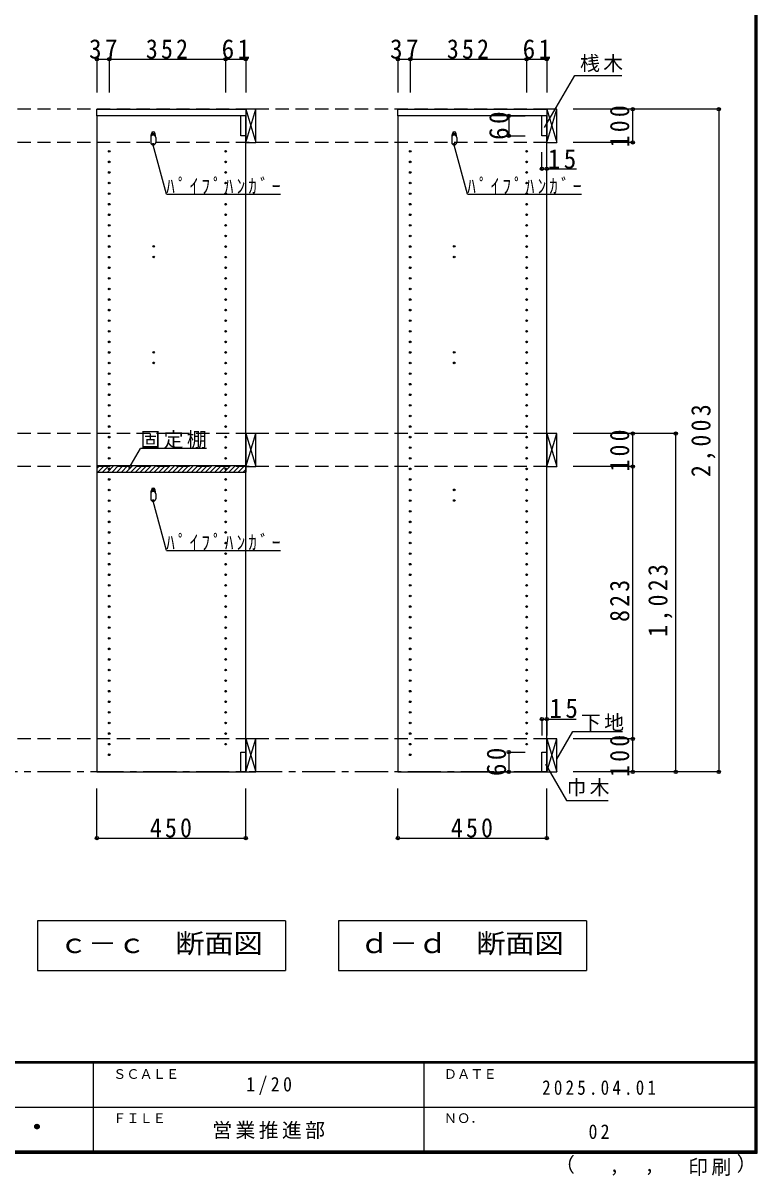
# Model space of a CAD drawing. Units: millimetres at full size, sheet at 1:20; some dimension numbers follow another scale. Extents: x -8005 to 8005, y -2932 to 2722.
# Drawn here: x 5786 to 8005, y -2932 to 552 of the extents above; entities that cross this region are included whole.
import ezdxf
from ezdxf.enums import TextEntityAlignment as Align

# ---------------------------------------------------------------- set-up
doc = ezdxf.new("R2010")
doc.units = ezdxf.units.MM
doc.header["$LTSCALE"] = 20
doc.header["$PDMODE"] = 32
doc.header["$PDSIZE"] = 10
doc.linetypes.add('CHAIN1', pattern=[8, 5, -1, 1, -1])
doc.linetypes.add('DASHED2', pattern=[3, 2, -1])
for name, color, linetype in [('0-2_本体', 2, 'Continuous'), ('0-3_固定棚', 3, 'Continuous'), ('0-5', 4, 'Continuous'), ('0-6_ﾊﾟｲﾌﾟﾊﾝｶﾞｰ', 4, 'Continuous'), ('0-7_桟木・巾木', 2, 'Continuous'), ('0-8_引き出し', 2, 'Continuous'), ('0-A_文字', 7, 'Continuous'), ('0-B_寸法', 7, 'Continuous'), ('0-C_ハッチ', 4, 'Continuous'), ('F-1_枠', 6, 'Continuous'), ('F-A_文字', 7, 'Continuous')]:
    doc.layers.add(name, color=color, linetype=linetype)
doc.styles.add('ＭＳ ゴシック', font='')
doc.styles.get('ＭＳ ゴシック').set_extended_font_data('MS Gothic')

msp = doc.modelspace()

# ---------------------------------------------------------------- linework, layer by layer
at = {"layer": '0-2_本体'}
for p, q in [((6009.71, 271.73), (6009.71, 291.73)), ((6009.71, 291.73), (6459.71, 291.73)), ((6459.71, 291.73), (6459.71, 271.73)), ((6919.71, 271.73), (6919.71, 291.73)), ((6919.71, 291.73), (7369.71, 291.73)), ((7369.71, 291.73), (7369.71, 271.73)), ((6459.71, 271.73), (6009.71, 271.73)), ((7369.71, 271.73), (6919.71, 271.73))]:
    msp.add_line(p, q, dxfattribs=at)
at = {"layer": '0-3_固定棚', "color": 2}
for p, q in [((6009.71, -785.27), (6009.71, -805.27)), ((6009.71, -785.27), (6459.71, -785.27)), ((6459.71, -785.27), (6459.71, -805.27)), ((6009.71, -805.27), (6459.71, -805.27))]:
    msp.add_line(p, q, dxfattribs=at)
at = {"layer": '0-5', "color": 3}
for p, q in [((6009.71, 271.73), (6009.71, -1711.27)), ((6459.71, 271.73), (6009.71, 271.73)), ((6459.71, -1711.27), (6459.71, 271.73)), ((7369.71, 271.73), (6919.71, 271.73)), ((6919.71, 271.73), (6919.71, -1711.27)), ((7369.71, -1711.27), (7369.71, 271.73)), ((6009.71, -1711.27), (6459.71, -1711.27)), ((6919.71, -1711.27), (7369.71, -1711.27))]:
    msp.add_line(p, q, dxfattribs=at)
at = {"layer": '0-5'}
for centre in [(6179.71, 218.23), (7089.71, 218.23), (6179.71, 186.23), (7089.71, 186.23), (6046.71, 164.73), (6398.71, 164.73), (6956.71, 164.73), (7308.71, 164.73), (6046.71, 132.73), (6398.71, 132.73), (6956.71, 132.73), (7308.71, 132.73), (6046.71, 100.73), (6046.71, 68.73), (6398.71, 100.73), (6398.71, 68.73), (6956.71, 100.73), (6956.71, 68.73), (7308.71, 100.73), (7308.71, 68.73), (6046.71, 36.73), (6398.71, 36.73), (6956.71, 36.73), (7308.71, 36.73), (6046.71, 4.73), (6398.71, 4.73), (6956.71, 4.73), (7308.71, 4.73), (6046.71, -27.27), (6398.71, -27.27), (6956.71, -27.27), (7308.71, -27.27), (6046.71, -59.27), (6398.71, -59.27), (6956.71, -59.27), (7308.71, -59.27), (6046.71, -91.27), (6398.71, -91.27), (6956.71, -91.27), (7308.71, -91.27), (6046.71, -123.27), (6181.37, -122.77), (6398.71, -123.27), (6956.71, -123.27), (7089.71, -122.77), (7308.71, -123.27), (6046.71, -155.27), (6181.37, -154.77), (6398.71, -155.27), (6956.71, -155.27), (7089.71, -154.77), (7308.71, -155.27), (6046.71, -187.27), (6398.71, -187.27), (6956.71, -187.27), (7308.71, -187.27), (6046.71, -219.27), (6398.71, -219.27), (6956.71, -219.27), (7308.71, -219.27), (6046.71, -251.27), (6398.71, -251.27), (6956.71, -251.27), (7308.71, -251.27), (6046.71, -283.27), (6046.71, -315.27), (6398.71, -283.27), (6398.71, -315.27), (6956.71, -283.27), (6956.71, -315.27), (7308.71, -283.27), (7308.71, -315.27), (6046.71, -347.27), (6398.71, -347.27), (6956.71, -347.27), (7308.71, -347.27), (6046.71, -379.27), (6398.71, -379.27), (6956.71, -379.27), (7308.71, -379.27), (6046.71, -411.27), (6398.71, -411.27), (6956.71, -411.27), (7308.71, -411.27), (6046.71, -443.27), (6181.37, -442.77), (6398.71, -443.27), (6956.71, -443.27), (7089.71, -442.77), (7308.71, -443.27), (6046.71, -475.27), (6181.37, -474.77), (6398.71, -475.27), (6956.71, -475.27), (7089.71, -474.77), (7308.71, -475.27), (6046.71, -507.27), (6398.71, -507.27), (6956.71, -507.27), (7308.71, -507.27), (6046.71, -539.27), (6398.71, -539.27), (6956.71, -539.27), (7308.71, -539.27), (6046.71, -571.27), (6398.71, -571.27), (6956.71, -571.27), (7308.71, -571.27), (6046.71, -603.27), (6398.71, -603.27), (6956.71, -603.27), (7308.71, -603.27), (6046.71, -635.27), (6398.71, -635.27), (6956.71, -635.27), (7308.71, -635.27), (6046.71, -667.27), (6046.71, -699.27), (6398.71, -667.27), (6398.71, -699.27), (6956.71, -667.27), (6956.71, -699.27), (7308.71, -667.27), (7308.71, -699.27), (6046.71, -731.27), (6398.71, -731.27), (6956.71, -731.27), (7308.71, -731.27), (6046.71, -763.27), (6398.71, -763.27), (6956.71, -763.27), (7308.71, -763.27), (6046.71, -795.27), (6398.71, -795.27), (6956.71, -795.27), (7308.71, -795.27), (6046.71, -827.27), (6398.71, -827.27), (6956.71, -827.27), (7308.71, -827.27), (6046.71, -859.27), (6179.71, -858.77), (6398.71, -859.27), (6956.71, -859.27), (7089.71, -858.77), (7308.71, -859.27), (6046.71, -891.27), (6179.71, -890.77), (6398.71, -891.27), (6956.71, -891.27), (7089.71, -890.77), (7308.71, -891.27), (6046.71, -923.27), (6398.71, -923.27), (6956.71, -923.27), (7308.71, -923.27), (6046.71, -955.27), (6398.71, -955.27), (6956.71, -955.27), (7308.71, -955.27), (6046.71, -987.27), (6398.71, -987.27), (6956.71, -987.27), (7308.71, -987.27), (6046.71, -1019.27), (6398.71, -1019.27), (6956.71, -1019.27), (7308.71, -1019.27), (6046.71, -1051.27), (6398.71, -1051.27), (6956.71, -1051.27), (7308.71, -1051.27), (6046.71, -1083.27), (6046.71, -1115.27), (6398.71, -1083.27), (6398.71, -1115.27), (6956.71, -1083.27), (6956.71, -1115.27), (7308.71, -1083.27), (7308.71, -1115.27), (6046.71, -1147.27), (6398.71, -1147.27), (6956.71, -1147.27), (7308.71, -1147.27), (6046.71, -1179.27), (6398.71, -1179.27), (6956.71, -1179.27), (7308.71, -1179.27), (6046.71, -1211.27), (6398.71, -1211.27), (6956.71, -1211.27), (7308.71, -1211.27), (6046.71, -1243.27), (6398.71, -1243.27), (6956.71, -1243.27), (7308.71, -1243.27), (6046.71, -1275.27), (6398.71, -1275.27), (6956.71, -1275.27), (7308.71, -1275.27), (6046.71, -1307.27), (6398.71, -1307.27), (6956.71, -1307.27), (7308.71, -1307.27), (6046.71, -1339.27), (6398.71, -1339.27), (6956.71, -1339.27), (7308.71, -1339.27), (6046.71, -1371.27), (6398.71, -1371.27), (6956.71, -1371.27), (7308.71, -1371.27), (6046.71, -1403.27), (6398.71, -1403.27), (6956.71, -1403.27), (7308.71, -1403.27), (6046.71, -1435.27), (6398.71, -1435.27), (6956.71, -1435.27), (7308.71, -1435.27), (6046.71, -1467.27), (6046.71, -1499.27), (6398.71, -1467.27), (6398.71, -1499.27), (6956.71, -1467.27), (6956.71, -1499.27), (7308.71, -1467.27), (7308.71, -1499.27), (6046.71, -1531.27), (6398.71, -1531.27), (6956.71, -1531.27), (7308.71, -1531.27), (6046.71, -1563.27), (6398.71, -1563.27), (6956.71, -1563.27), (7308.71, -1563.27), (6046.71, -1595.27), (6398.71, -1595.27), (6956.71, -1595.27), (7308.71, -1595.27), (6046.71, -1627.27), (6398.71, -1627.27), (6956.71, -1627.27), (7308.71, -1627.27), (6046.71, -1659.27), (6956.71, -1659.27)]:
    msp.add_circle(centre, 2.5, dxfattribs=at)
at = {"layer": '0-6_ﾊﾟｲﾌﾟﾊﾝｶﾞｰ', "color": 2}
for p, q in [((6172.21, 206.23), (6172.21, 191.23)), ((6187.21, 206.23), (6187.21, 191.23)), ((7082.21, 206.23), (7082.21, 191.23)), ((7097.21, 206.23), (7097.21, 191.23)), ((6172.21, -870.77), (6172.21, -885.77)), ((6187.21, -870.77), (6187.21, -885.77))]:
    msp.add_line(p, q, dxfattribs=at)
for centre, start, end in [((6179.71, 206.23), 0, 180), ((7089.71, 206.23), 0, 180), ((6179.71, 191.23), 180, 0), ((7089.71, 191.23), 180, 0), ((6179.71, -870.77), 0, 180), ((6179.71, -885.77), 180, 0)]:
    msp.add_arc(centre, 7.5, start, end, dxfattribs=at)
at = {"layer": '0-6_ﾊﾟｲﾌﾟﾊﾝｶﾞｰ', "color": 7}
for centre, radius, start, end in [((6218.32, 204.72), 46.13, 162.96035, 178.115), ((6179.71, 218.23), 5.5, 0, 180), ((6141.11, 204.72), 46.13, 1.885, 17.03965), ((7128.32, 204.72), 46.13, 162.96035, 178.115), ((7089.71, 218.23), 5.5, 0, 180), ((7051.11, 204.72), 46.13, 1.885, 17.03965), ((6218.32, -872.28), 46.13, 162.96035, 178.115), ((6179.71, -858.77), 5.5, 0, 180), ((6141.11, -872.28), 46.13, 1.885, 17.03965)]:
    msp.add_arc(centre, radius, start, end, dxfattribs=at)
at = {"layer": '0-7_桟木・巾木'}
for p, q in [((6459.71, 271.73), (6444.71, 271.73)), ((6444.71, 211.73), (6444.71, 271.73)), ((6459.71, 271.73), (6459.71, 230.73)), ((7354.71, 211.73), (7354.71, 271.73)), ((7369.71, 271.73), (7354.71, 271.73)), ((7369.71, 271.73), (7369.71, 230.73)), ((7358.22, 211.73), (7354.71, 211.73)), ((7369.71, 211.73), (7358.22, 211.73)), ((6444.71, -1651.27), (6459.71, -1651.27)), ((6459.71, -1651.27), (6459.71, -1711.27)), ((7354.71, -1711.27), (7354.71, -1651.27)), ((7369.71, -1711.27), (7354.71, -1711.27))]:
    msp.add_line(p, q, dxfattribs=at)
for points in [[(6459.71, 211.73), (6448.22, 211.73), (6444.71, 211.73)], [(6459.71, -1711.27), (6444.71, -1711.27), (6444.71, -1651.27)], [(7354.71, -1651.27), (7369.71, -1651.27), (7369.71, -1711.27)]]:
    msp.add_lwpolyline(points, dxfattribs=at)
at = {"layer": '0-8_引き出し', "color": 3}
for p, q in [((6459.71, 291.73), (6459.71, 191.73)), ((6489.71, 291.73), (6459.71, 291.73)), ((6489.71, 191.73), (6489.71, 291.73)), ((6459.71, 191.73), (6489.71, 191.73)), ((6459.71, -1611.27), (6459.71, -1711.27)), ((6489.71, -1611.27), (6459.71, -1611.27)), ((6489.71, -1711.27), (6489.71, -1611.27)), ((6459.71, -1711.27), (6489.71, -1711.27))]:
    msp.add_line(p, q, dxfattribs=at)
at = {"layer": '0-8_引き出し', "color": 7}
for p, q in [((6459.71, 191.73), (6489.71, 291.73)), ((6459.71, 291.73), (6489.71, 191.73)), ((7369.71, 291.73), (7399.71, 191.73)), ((7369.71, 191.73), (7399.71, 291.73)), ((6459.71, -688.27), (6489.71, -788.27)), ((6459.71, -788.27), (6489.71, -688.27)), ((7369.71, -688.27), (7399.71, -788.27)), ((7369.71, -788.27), (7399.71, -688.27)), ((6459.71, -1711.27), (6489.71, -1611.27)), ((6459.71, -1611.27), (6489.71, -1711.27)), ((7369.71, -1611.27), (7399.71, -1711.27)), ((7369.71, -1711.27), (7399.71, -1611.27))]:
    msp.add_line(p, q, dxfattribs=at)
at = {"layer": '0-8_引き出し', "color": 3}
for points in [[(7399.71, 191.73), (7399.71, 291.73), (7369.71, 291.73), (7369.71, 191.73)], [(6489.71, -788.27), (6489.71, -688.27), (6459.71, -688.27), (6459.71, -788.27)], [(7399.71, -788.27), (7399.71, -688.27), (7369.71, -688.27), (7369.71, -788.27)], [(7399.71, -1711.27), (7399.71, -1611.27), (7369.71, -1611.27), (7369.71, -1711.27)]]:
    msp.add_lwpolyline(points, close=True, dxfattribs=at)
at = {"layer": '0-A_文字'}
for p, q in [((7363.04, 236.27), (7453.92, 393.67)), ((7453.92, 393.67), (7596.15, 393.67)), ((6219.45, 35.43), (6179.71, 183.73)), ((7129.45, 35.43), (7089.71, 183.73)), ((6219.45, 35.43), (6564.45, 35.43)), ((7129.45, 35.43), (7474.45, 35.43)), ((6106.1, -794.33), (6141.12, -733.68)), ((6341.12, -733.68), (6141.12, -733.68)), ((6219.45, -1041.57), (6179.71, -893.27)), ((6219.45, -1041.57), (6564.45, -1041.57)), ((7399.71, -1672.95), (7448.48, -1588.48)), ((7448.48, -1588.48), (7599.01, -1588.48)), ((7365.9, -1687.54), (7429.15, -1797.08)), ((7429.15, -1797.08), (7555.18, -1797.08)), ((5829.71, -2161.27), (5829.71, -2311.27)), ((6579.71, -2161.27), (5829.71, -2161.27)), ((6579.71, -2161.27), (6579.71, -2311.27)), ((6739.71, -2161.27), (6739.71, -2311.27)), ((7489.71, -2161.27), (6739.71, -2161.27)), ((7489.71, -2161.27), (7489.71, -2311.27)), ((5829.71, -2311.27), (6579.71, -2311.27)), ((6739.71, -2311.27), (7489.71, -2311.27))]:
    msp.add_line(p, q, dxfattribs=at)
at = {"layer": '0-A_文字', "linetype": 'CHAIN1'}
msp.add_line((7369.71, -1711.27), (896.71, -1711.27), dxfattribs=at)
at = {"layer": '0-B_寸法', "color": 4}
for p, q in [((6009.71, 442.73), (6009.71, 342.73)), ((6009.71, 442.73), (6459.71, 442.73)), ((6046.71, 442.73), (6046.71, 342.73)), ((6398.71, 442.73), (6398.71, 342.73)), ((6459.71, 442.73), (6459.71, 342.73)), ((6919.71, 442.73), (6919.71, 342.73)), ((6919.71, 442.73), (7369.71, 442.73)), ((6956.71, 442.73), (6956.71, 342.73)), ((7308.71, 442.73), (7308.71, 342.73)), ((7369.71, 442.73), (7369.71, 342.73)), ((7629.71, 291.73), (7449.71, 291.73)), ((7889.71, 291.73), (7449.71, 291.73)), ((7629.71, 191.73), (7629.71, 291.73)), ((7889.71, 291.73), (7889.71, -1711.27)), ((7254.71, 271.73), (7254.71, 211.73)), ((7254.71, 271.73), (7304.71, 271.73)), ((7254.71, 211.73), (7304.71, 211.73)), ((7629.71, 191.73), (7449.71, 191.73)), ((7354.71, 111.73), (7354.71, 161.73)), ((7369.71, 111.73), (7369.71, 161.73)), ((7354.71, 111.73), (7459.73, 111.73)), ((7629.71, -688.27), (7449.71, -688.27)), ((7759.71, -688.27), (7629.71, -688.27)), ((7629.71, -788.27), (7629.71, -688.27)), ((7759.71, -1711.27), (7759.71, -688.27)), ((7629.71, -788.27), (7449.71, -788.27)), ((7629.71, -1611.27), (7629.71, -788.27)), ((7354.71, -1551.27), (7354.71, -1601.27)), ((7354.71, -1551.27), (7458.17, -1551.27)), ((7369.71, -1551.27), (7369.71, -1601.27)), ((7629.71, -1611.27), (7449.71, -1611.27)), ((7629.71, -1711.27), (7629.71, -1611.27)), ((7254.71, -1651.27), (7254.71, -1711.27)), ((7254.71, -1651.27), (7304.71, -1651.27)), ((7254.71, -1711.27), (7304.71, -1711.27)), ((7629.71, -1711.27), (7449.71, -1711.27)), ((7889.71, -1711.27), (7449.71, -1711.27)), ((7759.71, -1711.27), (7629.71, -1711.27)), ((6009.71, -1911.27), (6009.71, -1761.27)), ((6459.71, -1911.27), (6459.71, -1761.27)), ((6919.71, -1911.27), (6919.71, -1761.27)), ((7369.71, -1911.27), (7369.71, -1761.27)), ((6009.71, -1911.27), (6459.71, -1911.27)), ((6919.71, -1911.27), (7369.71, -1911.27))]:
    msp.add_line(p, q, dxfattribs=at)
at = {"layer": '0-B_寸法', "color": 4, "linetype": 'DASHED2'}
for p, q in [((7369.71, 291.73), (896.71, 291.73)), ((7369.71, 191.73), (896.71, 191.73)), ((7369.71, -688.27), (896.71, -688.27)), ((7369.71, -788.27), (896.71, -788.27)), ((7369.71, -1611.27), (896.71, -1611.27))]:
    msp.add_line(p, q, dxfattribs=at)
at = {"layer": '0-B_寸法'}
for p in [(6009.71, 442.73), (6046.71, 442.73), (6398.71, 442.73), (6459.71, 442.73), (6919.71, 442.73), (6956.71, 442.73), (7308.71, 442.73), (7369.71, 442.73), (7629.71, 291.73), (7889.71, 291.73), (7254.71, 271.73), (7254.71, 211.73), (7629.71, 191.73), (7354.71, 111.73), (7369.71, 111.73), (7629.71, -688.27), (7759.71, -688.27), (7629.71, -788.27), (7354.71, -1551.27), (7369.71, -1551.27), (7629.71, -1611.27), (7254.71, -1651.27), (7254.71, -1711.27), (7629.71, -1711.27), (7759.71, -1711.27), (7889.71, -1711.27), (6009.71, -1911.27), (6459.71, -1911.27), (6919.71, -1911.27), (7369.71, -1911.27)]:
    msp.add_point(p, dxfattribs=at)
at = {"layer": '0-C_ハッチ'}
for p, q in [((6009.71, -794.22), (6018.66, -785.27)), ((6012.8, -805.27), (6032.8, -785.27)), ((6026.94, -805.27), (6046.94, -785.27)), ((6041.09, -805.27), (6061.09, -785.27)), ((6055.23, -805.27), (6075.23, -785.27)), ((6069.37, -805.27), (6089.37, -785.27)), ((6083.51, -805.27), (6103.51, -785.27)), ((6097.65, -805.27), (6117.65, -785.27)), ((6111.8, -805.27), (6131.8, -785.27)), ((6125.94, -805.27), (6145.94, -785.27)), ((6140.08, -805.27), (6160.08, -785.27)), ((6154.22, -805.27), (6174.22, -785.27)), ((6168.36, -805.27), (6188.36, -785.27)), ((6182.51, -805.27), (6202.51, -785.27)), ((6196.65, -805.27), (6216.65, -785.27)), ((6210.79, -805.27), (6230.79, -785.27)), ((6224.93, -805.27), (6244.93, -785.27)), ((6239.08, -805.27), (6259.08, -785.27)), ((6253.22, -805.27), (6273.22, -785.27)), ((6267.36, -805.27), (6287.36, -785.27)), ((6281.5, -805.27), (6301.5, -785.27)), ((6295.64, -805.27), (6315.64, -785.27)), ((6309.79, -805.27), (6329.79, -785.27)), ((6323.93, -805.27), (6343.93, -785.27)), ((6338.07, -805.27), (6358.07, -785.27)), ((6352.21, -805.27), (6372.21, -785.27)), ((6366.35, -805.27), (6386.35, -785.27)), ((6380.5, -805.27), (6400.5, -785.27)), ((6394.64, -805.27), (6414.64, -785.27)), ((6408.78, -805.27), (6428.78, -785.27)), ((6422.92, -805.27), (6442.92, -785.27)), ((6437.07, -805.27), (6457.07, -785.27)), ((6451.21, -805.27), (6459.71, -796.76))]:
    msp.add_line(p, q, dxfattribs=at)
at = {"layer": 'F-1_枠'}
for p, q in [((7998.33, 2722.29), (7998.33, -2864.37)), ((8001.67, 2722.29), (8001.67, -2864.37)), ((8005, 2722.29), (8005, -2864.37)), ((8005, -2587.71), (205, -2587.71)), ((8005, -2591.04), (205, -2591.04)), ((5998.33, -2591.04), (5998.33, -2857.71)), ((6998.33, -2591.04), (6998.33, -2857.71)), ((4105, -2724.37), (7998.33, -2724.38)), ((8005, -2857.71), (205, -2857.71)), ((8005, -2861.04), (205, -2861.04)), ((8005, -2864.37), (205, -2864.37))]:
    msp.add_line(p, q, dxfattribs=at)

# ---------------------------------------------------------------- texts
at = {"layer": '0-A_文字', "style": 'ＭＳ ゴシック', "width": 1.1}
for s, p in [('ｃ－ｃ\u3000断面図', (5894.71, -2276.27)), ('ｄ－ｄ\u3000断面図', (6804.71, -2276.27))]:
    msp.add_text(s, height=58.65, dxfattribs=at).set_placement(p, align=Align.BOTTOM_LEFT)
at = {"layer": '0-A_文字', "char_height": 43.99, "attachment_point": 7, "style": 'ＭＳ ゴシック'}
for s, insert in [('\\T1.17;桟木', (7470.12, 403.88)), ('\\T1.39;\\W0.85;ﾊﾟｲﾌﾟﾊﾝｶﾞｰ', (6219.45, 35.43)), ('\\T1.39;\\W0.85;ﾊﾟｲﾌﾟﾊﾝｶﾞｰ', (7129.45, 35.43)), ('\\T1.17;固定棚', (6141.12, -733.68)), ('\\T1.39;\\W0.85;ﾊﾟｲﾌﾟﾊﾝｶﾞｰ', (6219.45, -1041.57)), ('\\T1.17;下地', (7472.98, -1588.48)), ('\\T1.17;巾木', (7429.15, -1785.14))]:
    msp.add_mtext(s, dxfattribs=dict(at, insert=insert))
at = {"layer": '0-B_寸法', "char_height": 58.65, "attachment_point": 7, "style": 'ＭＳ ゴシック'}
for s, insert in [('\\T1.27;\\W0.95;37', (5985.71, 443.94)), ('\\T1.27;\\W0.9;352', (6157.71, 443.94)), ('\\T1.27;\\W0.95;61', (6386.71, 443.94)), ('\\T1.27;\\W0.95;37', (6895.71, 443.94)), ('\\T1.27;\\W0.9;352', (7067.71, 443.94)), ('\\T1.27;\\W0.95;61', (7296.71, 443.94)), ('\\T1.27;\\W0.95;15', (7372.6, 111.73)), ('\\T1.27;\\W0.95;15', (7377.62, -1548.8)), ('\\T1.27;\\W0.9;450', (6169.71, -1910.06)), ('\\T1.27;\\W0.9;450', (7079.71, -1910.06))]:
    msp.add_mtext(s, dxfattribs=dict(at, insert=insert))
at = {"layer": '0-B_寸法', "char_height": 58.65, "attachment_point": 7, "rotation": 90, "style": 'ＭＳ ゴシック'}
for s, insert in [('\\T1.27;\\W0.95;60', (7254.71, 199.23)), ('\\T1.27;\\W0.9;100', (7619.71, 176.73)), ('\\T1.28;\\W0.9;2,003', (7879.71, -819.77)), ('\\T1.27;\\W0.9;100', (7619.71, -803.27)), ('\\T1.28;\\W0.9;1,023', (7749.71, -1302.77)), ('\\T1.27;\\W0.9;823', (7619.71, -1257.77)), ('\\T1.27;\\W0.9;100', (7619.71, -1726.27)), ('\\T1.27;\\W0.95;60', (7247.1, -1723.77))]:
    msp.add_mtext(s, dxfattribs=dict(at, insert=insert))
at = {"layer": 'F-A_文字', "style": 'ＭＳ ゴシック'}
for s, height, p in [('ＳＣＡＬＥ', 29.33, (6058.33, -2647.71)), ('ＤＡＴＥ', 29.33, (7058.33, -2647.71)), ('ＦＩＬＥ', 29.33, (6058.33, -2781.04)), ('ＮＯ．', 29.33, (7058.33, -2781.04)), ('（', 43.99, (7394.36, -2933.25)), ('）', 43.99, (7943.94, -2930.46)), (',', 43.99, (7559.18, -2933.25)), (',', 43.99, (7665.13, -2931.39))]:
    msp.add_text(s, height=height, dxfattribs=at).set_placement(p, align=Align.BOTTOM_LEFT)
at = {"layer": 'F-A_文字', "style": 'ＭＳ ゴシック', "width": 1.1}
msp.add_text('ウッドワン・・・', height=58.65, dxfattribs=at).set_placement((5168.33, -2831.04), align=Align.BOTTOM_LEFT)
at = {"layer": 'F-A_文字', "char_height": 43.99, "attachment_point": 7, "style": 'ＭＳ ゴシック'}
for s, insert in [('\\T1.38;\\W0.9;1/20', (6460.83, -2687.71)), ('\\T1.39;\\W0.85;2025.04.01', (7355.83, -2687.71)), ('\\T1.17;営業推進部', (6358.33, -2821.04)), ('\\T1.36;\\W0.9;02', (7495.83, -2821.04)), ('\\T1.17;印刷', (7797.1, -2932.32))]:
    msp.add_mtext(s, dxfattribs=dict(at, insert=insert))

doc.saveas('drawing.dxf')
